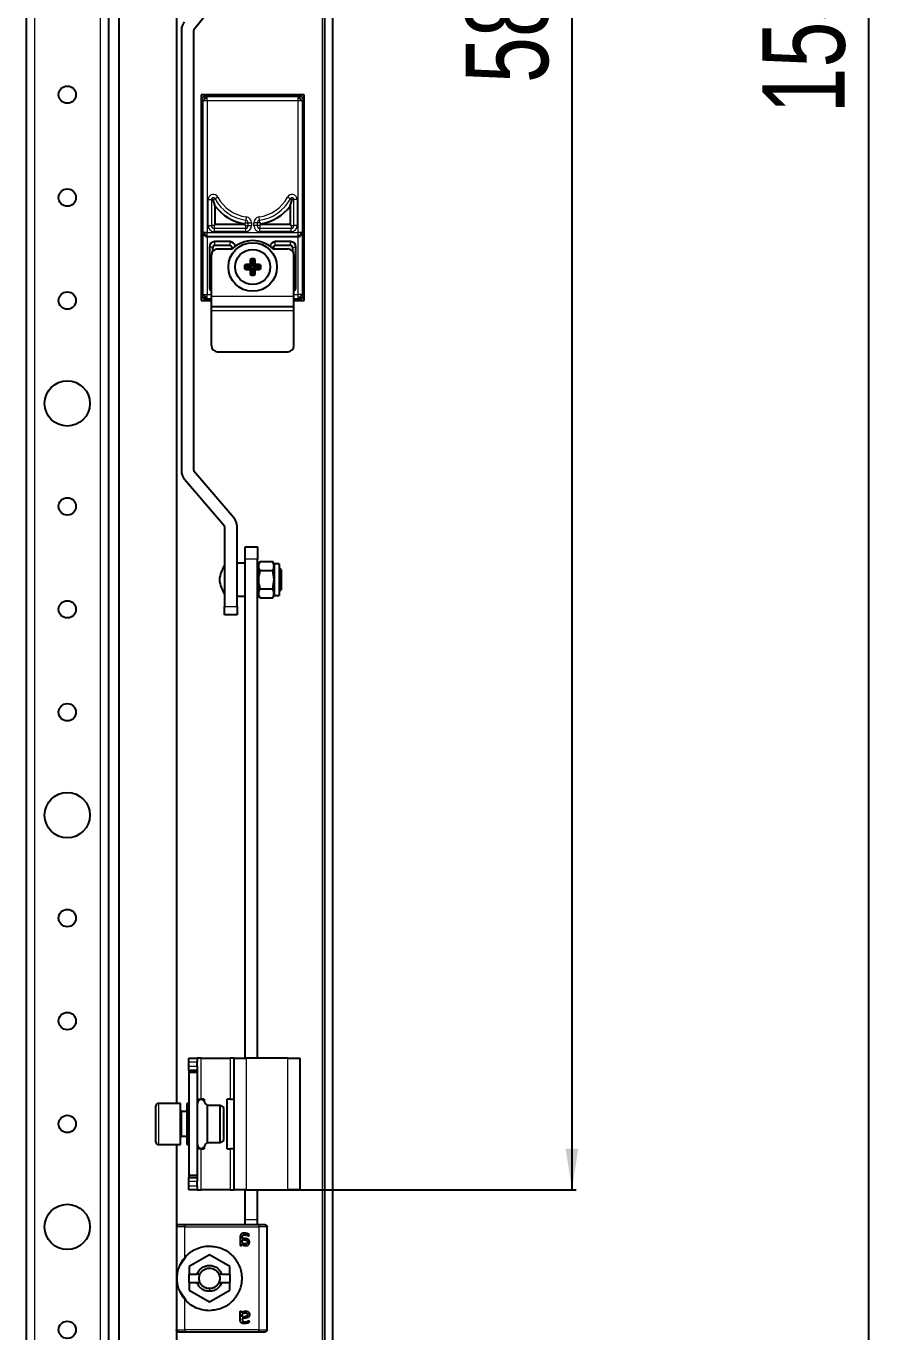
# Model space of a CAD drawing. Header units: millimetres. Extents: x -460 to 1472, y -1011 to 1043.
# Drawn here: x 1265.8 to 1471.9, y -320.5 to -3.3 of the extents above; entities that cross this region are included whole.
import ezdxf

# ---------------------------------------------------------------- set-up
doc = ezdxf.new("R2010")
doc.units = ezdxf.units.MM
doc.layers.add('FORMAT', color=7, linetype='Continuous')
doc.styles.add('SLDTEXTSTYLE0', font='TXT', dxfattribs={"width": 0.75})
doc.dimstyles.new('SLDDIMSTYLE0', dxfattribs={"dimtxt": 20, "dimasz": 10, "dimexe": 0, "dimexo": 0.0625, "dimgap": 5, "dimtad": 2, "dimdec": 1, "dimrnd": 1e-09, "dimzin": 12, "dimdsep": 46, "dimtxsty": 'SLDTEXTSTYLE0', "dimsah": 1, "dimcen": 0.09, "dimadec": 0, "dimazin": 3, "dimtfac": 1, "dimtofl": 0, "dimtmove": 0, "dimatfit": 3, "dimfxl": 0, "dimfrac": 2, "dimtolj": 1, "dimtzin": 12, "dimarcsym": 0})

# ---------------------------------------------------------------- blocks, each defined once
blk = doc.blocks.new('_D_5')
at = {"layer": 'FORMAT'}
for p, q in [((1332.32, 771.03), (1471.32, 771.03)), ((1470.32, 771.03), (1470.32, -760.97)), ((1332.32, -760.97), (1471.32, -760.97))]:
    blk.add_line(p, q, dxfattribs=at)
for points in [[(1470.32, 771.03), (1468.78, 761.03), (1471.86, 761.03)], [(1470.32, -760.97), (1471.86, -750.97), (1468.78, -750.97)]]:
    blk.add_solid(points, dxfattribs=at)
at = {"layer": 'FORMAT', "insert": (1444.54, -24.53), "char_height": 20, "attachment_point": 1, "rotation": 90, "style": 'SLDTEXTSTYLE0'}
blk.add_mtext('1532', dxfattribs=at)
blk = doc.blocks.new('_D_8')
at = {"layer": 'FORMAT'}
for p, q in [((1329.32, 296.03), (1399.32, 296.03)), ((1398.32, 296.03), (1398.32, -285.97)), ((1329.32, -285.97), (1399.32, -285.97))]:
    blk.add_line(p, q, dxfattribs=at)
for points in [[(1398.32, 296.03), (1396.78, 286.03), (1399.86, 286.03)], [(1398.32, -285.97), (1399.86, -275.97), (1396.78, -275.97)]]:
    blk.add_solid(points, dxfattribs=at)
at = {"layer": 'FORMAT', "insert": (1372.54, -17.14), "char_height": 20, "attachment_point": 1, "rotation": 90, "style": 'SLDTEXTSTYLE0'}
blk.add_mtext('582', dxfattribs=at)

msp = doc.modelspace()

# ---------------------------------------------------------------- linework, layer by layer
at = {"color": 7, "linetype": 'Continuous', "lineweight": 25}
for p, q in [((1338.31, -872.47), (1338.31, 882.53)), ((1340.31, -872.47), (1340.31, 882.53)), ((1288.31, 849.53), (1288.31, -839.47)), ((1265.81, 822.53), (1265.81, -812.47)), ((1285.81, 822.53), (1285.81, -812.47)), ((1302.31, 275.03), (1302.31, -264.97)), ((1306.56, -4.16), (1311.32, 1.81)), ((1303.51, -4.29), (1303.51, -111.27)), ((1306.51, -111.27), (1306.51, -4.29)), ((1333.31, -19.97), (1308.31, -19.97)), ((1308.31, -19.97), (1308.31, -69.97)), ((1308.5, -68.79), (1308.5, -21.15)), ((1309.5, -20.15), (1332.13, -20.15)), ((1333.13, -21.15), (1333.13, -68.79)), ((1333.31, -69.97), (1333.31, -19.97)), ((1311.72, -47.03), (1311.26, -45.47)), ((1311.72, -51.52), (1311.72, -47.03)), ((1329.91, -47.03), (1330.36, -45.47)), ((1329.91, -47.03), (1329.91, -51.52)), ((1311.72, -51.52), (1311.46, -51.77)), ((1318.81, -51.52), (1311.72, -51.52)), ((1318.81, -51.32), (1319.06, -51.1)), ((1318.81, -51.32), (1318.81, -51.52)), ((1318.81, -51.52), (1319.06, -51.77)), ((1322.82, -51.32), (1322.56, -51.1)), ((1322.82, -51.52), (1322.56, -51.77)), ((1322.82, -51.52), (1322.82, -51.32)), ((1329.91, -51.52), (1322.82, -51.52)), ((1329.91, -51.52), (1330.16, -51.77)), ((1309.79, -54.47), (1309.77, -54.47)), ((1309.8, -54.47), (1309.79, -54.47)), ((1331.83, -54.47), (1309.8, -54.47)), ((1310.31, -56.97), (1310.31, -66.67)), ((1311.18, -57.94), (1311.18, -56.97)), ((1315.31, -55.67), (1311.61, -55.67)), ((1311.61, -56.54), (1315.31, -56.54)), ((1315.75, -56.97), (1315.75, -57.42)), ((1325.88, -57.42), (1325.88, -56.97)), ((1330.01, -55.67), (1326.31, -55.67)), ((1326.31, -56.54), (1330.01, -56.54)), ((1330.45, -56.97), (1330.45, -57.94)), ((1331.31, -66.67), (1331.31, -56.97)), ((1331.84, -54.47), (1331.83, -54.47)), ((1331.86, -54.47), (1331.84, -54.47)), ((1310.81, -68.92), (1310.81, -58.92)), ((1312.31, -57.42), (1315.92, -57.42)), ((1320.7, -60.26), (1320.27, -59.9)), ((1320.93, -60.26), (1321.36, -59.9)), ((1325.71, -57.42), (1329.31, -57.42)), ((1330.81, -68.92), (1330.81, -58.92)), ((1319.25, -61.71), (1318.89, -61.27)), ((1319.25, -61.93), (1318.89, -62.37)), ((1320.7, -61.71), (1319.25, -61.71)), ((1319.25, -61.93), (1320.7, -61.93)), ((1320.7, -61.71), (1320.18, -61.19)), ((1320.7, -61.93), (1320.18, -62.45)), ((1320.7, -63.38), (1320.27, -63.74)), ((1320.7, -60.26), (1320.7, -61.71)), ((1320.7, -61.93), (1320.7, -63.38)), ((1320.93, -61.71), (1320.93, -60.26)), ((1320.93, -61.71), (1321.44, -61.19)), ((1322.37, -61.71), (1320.93, -61.71)), ((1320.93, -63.38), (1320.93, -61.93)), ((1320.93, -61.93), (1321.44, -62.45)), ((1320.93, -61.93), (1322.37, -61.93)), ((1320.93, -63.38), (1321.36, -63.74)), ((1322.37, -61.71), (1322.73, -61.27)), ((1322.37, -61.93), (1322.73, -62.37)), ((1310.81, -71.42), (1310.81, -68.92)), ((1330.81, -71.42), (1330.81, -68.92)), ((1308.31, -69.97), (1310.81, -69.97)), ((1310.81, -69.79), (1309.5, -69.79)), ((1310.81, -71.42), (1330.81, -71.42)), ((1310.81, -72.42), (1310.81, -71.42)), ((1310.81, -80.92), (1310.81, -72.42)), ((1332.13, -69.79), (1330.81, -69.79)), ((1330.81, -69.97), (1333.31, -69.97)), ((1330.81, -72.42), (1330.81, -71.42)), ((1330.81, -80.92), (1330.81, -72.42)), ((1312.31, -82.42), (1329.31, -82.42)), ((1304.28, -113.35), (1313.97, -124.71)), ((1316.25, -122.77), (1306.56, -111.4)), ((1314.01, -124.84), (1314.01, -144.27)), ((1317.01, -144.27), (1317.01, -124.84)), ((1319.01, -129.77), (1322.01, -129.77)), ((1319.01, -132.77), (1319.01, -129.77)), ((1322.01, -129.77), (1322.01, -132.77)), ((1319.01, -253.97), (1319.01, -132.77)), ((1322.01, -253.97), (1322.01, -132.77)), ((1319.01, -133.77), (1317.01, -133.77)), ((1322.21, -134.82), (1322.01, -134.82)), ((1322.56, -133.32), (1322.21, -133.92)), ((1322.21, -133.92), (1322.21, -141.62)), ((1322.56, -133.32), (1325.67, -133.32)), ((1322.56, -135.55), (1325.67, -135.55)), ((1326.01, -133.92), (1325.67, -133.32)), ((1327.21, -133.92), (1326.01, -133.92)), ((1326.01, -133.92), (1326.01, -141.62)), ((1327.21, -133.92), (1327.21, -141.62)), ((1327.71, -135.32), (1327.21, -134.82)), ((1327.71, -135.32), (1327.71, -140.22)), ((1317.01, -141.77), (1319.01, -141.77)), ((1322.01, -140.72), (1322.21, -140.72)), ((1322.21, -141.62), (1322.56, -142.22)), ((1322.56, -140), (1325.67, -140)), ((1322.56, -142.22), (1325.67, -142.22)), ((1325.67, -142.22), (1326.01, -141.62)), ((1326.01, -141.62), (1327.21, -141.62)), ((1327.21, -140.72), (1327.71, -140.22)), ((1314.01, -146.27), (1314.01, -144.27)), ((1317.01, -144.27), (1317.01, -146.27)), ((1317.01, -146.27), (1314.01, -146.27)), ((1305.31, -253.97), (1307.31, -253.97)), ((1305.31, -254.97), (1305.31, -253.97)), ((1305.31, -255.97), (1305.31, -254.97)), ((1305.31, -256.97), (1305.31, -255.97)), ((1307.31, -253.97), (1307.31, -254.97)), ((1308.31, -253.97), (1307.31, -253.97)), ((1307.31, -255.97), (1307.31, -254.97)), ((1307.31, -255.97), (1307.31, -256.97)), ((1308.31, -253.97), (1315.31, -253.97)), ((1316.31, -253.97), (1315.31, -253.97)), ((1316.31, -253.97), (1319.31, -253.97)), ((1316.31, -285.97), (1316.31, -253.97)), ((1329.31, -253.97), (1319.31, -253.97)), ((1329.31, -253.97), (1332.31, -253.97)), ((1332.31, -285.97), (1332.31, -253.97)), ((1307.31, -256.97), (1305.31, -256.97)), ((1305.31, -256.97), (1305.31, -257.47)), ((1307.31, -257.47), (1305.31, -257.47)), ((1305.31, -257.47), (1305.31, -282.47)), ((1307.31, -256.97), (1307.31, -257.47)), ((1307.31, -257.47), (1307.31, -282.47)), ((1297.31, -274.37), (1297.31, -265.57)), ((1303.31, -264.97), (1297.91, -264.97)), ((1303.31, -274.97), (1303.31, -264.97)), ((1305.31, -264.97), (1304.81, -264.97)), ((1304.81, -264.97), (1304.81, -266.18)), ((1304.81, -266.18), (1304.81, -274.97)), ((1307.31, -263.97), (1308.31, -263.97)), ((1309.01, -263.97), (1308.31, -263.97)), ((1309.01, -263.97), (1309.01, -264.42)), ((1312.95, -265.47), (1309.81, -265.47)), ((1309.81, -274.47), (1309.81, -265.47)), ((1313.81, -265.97), (1312.95, -265.47)), ((1312.95, -274.47), (1312.95, -265.47)), ((1313.81, -273.97), (1313.81, -265.97)), ((1314.61, -275.97), (1314.61, -263.97)), ((1315.31, -263.97), (1314.61, -263.97)), ((1315.31, -263.97), (1316.31, -263.97)), ((1304.81, -266.97), (1303.56, -266.97)), ((1297.91, -274.97), (1303.31, -274.97)), ((1302.31, -274.97), (1302.31, -294.8)), ((1303.56, -272.97), (1304.81, -272.97)), ((1304.81, -274.97), (1305.31, -274.97)), ((1309.01, -275.52), (1309.01, -275.97)), ((1309.81, -274.47), (1312.95, -274.47)), ((1312.95, -274.47), (1313.81, -273.97)), ((1308.31, -275.97), (1307.31, -275.97)), ((1308.31, -275.97), (1309.01, -275.97)), ((1314.61, -275.97), (1315.31, -275.97)), ((1316.31, -275.97), (1315.31, -275.97)), ((1307.31, -282.47), (1305.31, -282.47)), ((1305.31, -282.47), (1305.31, -282.97)), ((1305.31, -283.97), (1305.31, -282.97)), ((1305.31, -282.97), (1307.31, -282.97)), ((1305.31, -284.97), (1305.31, -283.97)), ((1305.31, -285.97), (1305.31, -284.97)), ((1307.31, -282.47), (1307.31, -282.97)), ((1307.31, -282.97), (1307.31, -283.97)), ((1307.31, -284.97), (1307.31, -283.97)), ((1307.31, -284.97), (1307.31, -285.97)), ((1307.31, -285.97), (1305.31, -285.97)), ((1307.31, -285.97), (1308.31, -285.97)), ((1315.31, -285.97), (1308.31, -285.97)), ((1315.31, -285.97), (1316.31, -285.97)), ((1319.31, -285.97), (1316.31, -285.97)), ((1319.01, -293.27), (1319.01, -285.97)), ((1319.31, -285.97), (1329.31, -285.97)), ((1322.01, -293.27), (1322.01, -285.97)), ((1332.31, -285.97), (1329.31, -285.97)), ((1322.31, -294.47), (1304.31, -294.47)), ((1319.01, -294.53), (1319.01, -293.27)), ((1322.01, -294.53), (1322.01, -293.27)), ((1322.91, -294.47), (1322.66, -294.47)), ((1302.31, -294.97), (1302.31, -319.97)), ((1317.76, -297.51), (1317.76, -299.38)), ((1318.29, -297.76), (1318.29, -297.55)), ((1318.67, -297.76), (1318.29, -297.76)), ((1318.29, -298.12), (1318.71, -298.12)), ((1318.29, -298.7), (1318.29, -298.12)), ((1324.31, -319.97), (1324.31, -294.97)), ((1318.21, -299.38), (1318.21, -299.1)), ((1303.14, -304.34), (1304.65, -302.09)), ((1310.31, -301.75), (1305.36, -304.61)), ((1315.26, -304.61), (1310.31, -301.75)), ((1305.36, -304.61), (1305.36, -306.47)), ((1305.36, -308.47), (1305.36, -306.47)), ((1305.36, -306.47), (1307.33, -306.47)), ((1308.02, -306.47), (1307.33, -306.47)), ((1313.3, -306.47), (1312.61, -306.47)), ((1313.3, -306.47), (1315.26, -306.47)), ((1315.26, -306.47), (1315.26, -304.61)), ((1315.26, -306.47), (1315.26, -308.47)), ((1304.65, -312.85), (1303.14, -310.6)), ((1305.36, -308.47), (1305.36, -310.33)), ((1305.36, -308.47), (1307.33, -308.47)), ((1305.36, -310.33), (1310.31, -313.19)), ((1307.33, -308.47), (1308.02, -308.47)), ((1310.31, -313.19), (1315.26, -310.33)), ((1312.61, -308.47), (1313.3, -308.47)), ((1313.3, -308.47), (1315.26, -308.47)), ((1315.26, -310.33), (1315.26, -308.47)), ((1317.76, -317.43), (1317.76, -315.56)), ((1318.21, -315.56), (1318.21, -315.84)), ((1318.29, -316.82), (1318.29, -316.24)), ((1318.71, -316.82), (1318.29, -316.82)), ((1302.31, -320.15), (1302.31, -739.97)), ((1318.67, -317.18), (1318.29, -317.18)), ((1318.29, -317.18), (1318.29, -317.39)), ((1304.31, -320.47), (1322.31, -320.47)), ((1322.66, -320.47), (1322.91, -320.47))]:
    msp.add_line(p, q, dxfattribs=at)
at = {"color": 8, "linetype": 'Continuous', "lineweight": 18}
for p, q in [((1337.71, 879.93), (1337.71, -869.87)), ((1267.81, 822.53), (1267.81, -812.47)), ((1283.81, 822.53), (1283.81, -812.47)), ((1308.8, -21.45), (1308.5, -21.15)), ((1308.8, -53.47), (1308.8, -21.45)), ((1309.5, -20.15), (1309.8, -20.45)), ((1309.8, -20.45), (1331.83, -20.45)), ((1309.8, -21.45), (1309.8, -53.47)), ((1331.83, -21.45), (1309.8, -21.45)), ((1331.83, -20.45), (1332.13, -20.15)), ((1331.83, -53.47), (1331.83, -21.45)), ((1333.13, -21.15), (1332.83, -21.45)), ((1332.83, -21.45), (1332.83, -53.47)), ((1310.01, -51.77), (1310.01, -45.47)), ((1310.01, -45.47), (1310.8, -45.47)), ((1310.8, -45.47), (1310.8, -51.77)), ((1311.26, -45.47), (1310.8, -45.47)), ((1311.26, -45.47), (1311.67, -45.25)), ((1312.37, -44.87), (1311.67, -45.25)), ((1329.96, -45.25), (1329.26, -44.87)), ((1330.36, -45.47), (1329.96, -45.25)), ((1330.36, -45.47), (1330.82, -45.47)), ((1331.62, -45.47), (1330.82, -45.47)), ((1330.82, -51.77), (1330.82, -45.47)), ((1331.62, -45.47), (1331.62, -51.77)), ((1319.06, -51.1), (1319.15, -50.45)), ((1319.26, -49.65), (1319.15, -50.45)), ((1322.48, -50.45), (1322.37, -49.65)), ((1322.56, -51.1), (1322.48, -50.45)), ((1308.77, -53.47), (1308.8, -53.47)), ((1308.77, -68.52), (1308.77, -53.47)), ((1309.8, -53.47), (1331.83, -53.47)), ((1310.01, -51.77), (1310.8, -51.77)), ((1311.46, -51.77), (1310.8, -51.77)), ((1311.46, -51.77), (1311.46, -52.43)), ((1311.46, -52.43), (1311.46, -53.23)), ((1311.46, -52.43), (1319.06, -52.43)), ((1319.06, -53.23), (1311.46, -53.23)), ((1319.06, -51.1), (1319.72, -51.1)), ((1319.06, -51.77), (1319.06, -52.43)), ((1319.06, -51.77), (1319.72, -51.77)), ((1319.06, -52.43), (1319.06, -53.23)), ((1319.72, -51.1), (1320.52, -51.1)), ((1319.72, -51.77), (1319.72, -51.1)), ((1319.72, -51.77), (1320.52, -51.77)), ((1320.52, -51.1), (1320.52, -51.77)), ((1321.11, -51.77), (1321.11, -51.1)), ((1321.9, -51.1), (1321.11, -51.1)), ((1321.9, -51.77), (1321.11, -51.77)), ((1321.9, -51.1), (1321.9, -51.77)), ((1322.56, -51.1), (1321.9, -51.1)), ((1322.56, -51.77), (1321.9, -51.77)), ((1322.56, -51.77), (1322.56, -52.43)), ((1322.56, -53.23), (1322.56, -52.43)), ((1322.56, -52.43), (1330.16, -52.43)), ((1330.16, -53.23), (1322.56, -53.23)), ((1330.16, -51.77), (1330.16, -52.43)), ((1330.16, -51.77), (1330.82, -51.77)), ((1330.16, -53.23), (1330.16, -52.43)), ((1331.62, -51.77), (1330.82, -51.77)), ((1332.83, -53.47), (1332.86, -53.47)), ((1332.86, -53.47), (1332.86, -68.52)), ((1309.77, -54.47), (1309.77, -68.52)), ((1311.18, -56.97), (1310.31, -56.97)), ((1311.61, -56.54), (1311.61, -55.67)), ((1315.31, -56.54), (1315.31, -55.67)), ((1315.75, -56.97), (1316.42, -56.97)), ((1325.88, -56.97), (1325.21, -56.97)), ((1326.31, -56.54), (1326.31, -55.67)), ((1330.01, -56.54), (1330.01, -55.67)), ((1330.45, -56.97), (1331.31, -56.97)), ((1331.86, -68.52), (1331.86, -54.47)), ((1308.5, -68.79), (1308.77, -68.52)), ((1309.77, -69.52), (1309.5, -69.79)), ((1309.77, -68.52), (1310.81, -68.52)), ((1310.81, -69.52), (1309.77, -69.52)), ((1310.81, -66.67), (1310.31, -66.67)), ((1310.81, -68.92), (1330.81, -68.92)), ((1330.81, -66.67), (1331.31, -66.67)), ((1330.81, -68.52), (1331.86, -68.52)), ((1331.86, -69.52), (1330.81, -69.52)), ((1332.13, -69.79), (1331.86, -69.52)), ((1332.86, -68.52), (1333.13, -68.79)), ((1310.81, -72.42), (1330.81, -72.42)), ((1322.01, -132.77), (1319.01, -132.77)), ((1314.01, -144.27), (1317.01, -144.27)), ((1307.31, -254.97), (1305.31, -254.97)), ((1305.31, -255.97), (1307.31, -255.97)), ((1308.31, -263.97), (1308.31, -253.97)), ((1315.31, -253.97), (1315.31, -263.97)), ((1319.31, -285.97), (1319.31, -253.97)), ((1329.31, -285.97), (1329.31, -253.97)), ((1297.91, -264.97), (1297.91, -274.97)), ((1303.56, -266.97), (1303.56, -268.44)), ((1303.56, -268.44), (1303.56, -272.97)), ((1308.31, -285.97), (1308.31, -275.97)), ((1315.31, -275.97), (1315.31, -285.97)), ((1307.31, -283.97), (1305.31, -283.97)), ((1305.31, -284.97), (1307.31, -284.97)), ((1322.01, -293.27), (1319.01, -293.27)), ((1304.31, -302.41), (1304.31, -294.97)), ((1304.31, -294.97), (1322.31, -294.97)), ((1322.31, -294.97), (1322.31, -319.97)), ((1310.31, -309.97), (1310.31, -310.62)), ((1304.31, -319.97), (1304.31, -312.53)), ((1322.31, -319.97), (1304.31, -319.97))]:
    msp.add_line(p, q, dxfattribs=at)
at = {"color": 7, "linetype": 'Continuous', "lineweight": 25}
for centre, radius in [((1275.81, -19.97), 2.1), ((1275.81, -44.97), 2.1), ((1320.81, -61.82), 5.9), ((1320.81, -61.82), 4.25), ((1275.81, -69.97), 2.1), ((1275.81, -94.97), 5.5), ((1275.81, -119.97), 2.1), ((1275.81, -144.97), 2.1), ((1275.81, -169.97), 2.1), ((1275.81, -194.97), 5.5), ((1275.81, -219.97), 2.1), ((1275.81, -244.97), 2.1), ((1275.81, -269.97), 2.1), ((1275.81, -294.97), 5.5), ((1275.81, -319.97), 2.1)]:
    msp.add_circle(centre, radius, dxfattribs=at)
for centre, radius, start, end in [((1306.71, -4.29), 3.2, 141.4416, 180), ((1306.71, -4.29), 0.2, 141.4416, 180), ((1320.51, -40.5), 10.95, 216.5958, 261.061), ((1321.12, -40.5), 10.95, 278.939, 323.4042), ((1311.61, -56.97), 1.3, 90, 180), ((1311.61, -56.97), 0.435, 90, 180), ((1315.31, -56.97), 1.3, 6.3593, 90), ((1315.31, -56.97), 0.435, 0, 90), ((1320.81, -62.42), 7, 45.5847, 134.4153), ((1326.31, -56.97), 1.3, 90, 173.6407), ((1326.31, -56.97), 0.435, 90, 180), ((1330.01, -56.97), 1.3, 0, 90), ((1330.01, -56.97), 0.435, 0, 90), ((1312.31, -58.92), 1.5, 90, 180), ((1338.89, -61.75), 18.72, 174.3168, 178.2751), ((1320.81, -61.82), 2, 74.1146, 105.8854), ((1320.81, -61.82), 1.56, 85.8165, 94.1835), ((1302.73, -61.75), 18.72, 1.7249, 5.6832), ((1329.31, -58.92), 1.5, 0, 90), ((1320.81, -61.82), 2, 164.1146, 195.8854), ((1320.75, -79.9), 18.72, 91.7249, 95.6832), ((1320.75, -43.74), 18.72, 264.3168, 268.2751), ((1320.81, -61.82), 1.56, 175.8165, 184.1835), ((1338.89, -61.89), 18.72, 181.7249, 185.6832), ((1320.81, -61.82), 1.56, 265.8165, 274.1835), ((1302.73, -61.89), 18.72, 354.3168, 358.2751), ((1320.88, -79.9), 18.72, 84.3168, 88.2751), ((1320.88, -43.74), 18.72, 271.7249, 275.6832), ((1320.81, -61.82), 1.56, 355.8165, 4.1835), ((1320.81, -61.82), 2, 344.1146, 15.8854), ((1320.81, -61.82), 2, 254.1146, 285.8854), ((1311.61, -66.67), 1.3, 180, 232.0201), ((1330.01, -66.67), 1.3, 307.9799, 0), ((1312.31, -80.92), 1.5, 180, 270), ((1329.31, -80.92), 1.5, 270, 0), ((1306.71, -111.27), 3.2, 180, 220.4367), ((1306.71, -111.27), 0.2, 180, 220.4367), ((1313.81, -124.84), 3.2, 0, 40.4367), ((1313.81, -124.84), 0.2, 0, 40.4367), ((1320.66, -138.73), 8, 146.1291, 173.1181), ((1320.66, -136.81), 8, 186.8819, 213.8709), ((1297.91, -265.57), 0.6, 90, 180), ((1303.56, -266.72), 0.25, 180, 270), ((1297.91, -274.37), 0.6, 180, 270), ((1303.56, -273.22), 0.25, 90, 180)]:
    msp.add_arc(centre, radius, start, end, dxfattribs=at)
at = {"color": 8, "linetype": 'Continuous', "lineweight": 18}
for centre, radius, start, end in [((1311.26, -45.47), 1.26, 28.2631, 180), ((1330.36, -45.47), 1.26, 0, 151.7369), ((1311.26, -45.47), 0.46, 28.2631, 180), ((1320.51, -40.5), 10.04, 208.2631, 262.2213), ((1320.51, -40.5), 9.24, 208.2631, 262.2213), ((1321.12, -40.5), 9.24, 277.7787, 331.7369), ((1321.12, -40.5), 10.04, 277.7787, 331.7369), ((1330.36, -45.47), 0.46, 0, 151.7369), ((1319.06, -51.1), 0.66, 0, 82.2213), ((1319.06, -51.1), 1.46, 0, 82.2213), ((1322.56, -51.1), 1.46, 97.7787, 180), ((1322.56, -51.1), 0.66, 97.7787, 180), ((1311.46, -51.77), 1.46, 180, 270), ((1311.46, -51.77), 0.66, 180, 270), ((1319.06, -51.77), 1.46, 270, 0), ((1319.06, -51.77), 0.66, 270, 0), ((1322.56, -51.77), 1.46, 180, 270), ((1322.56, -51.77), 0.66, 180, 270), ((1330.16, -51.77), 1.46, 270, 0), ((1330.16, -51.77), 0.66, 270, 0)]:
    msp.add_arc(centre, radius, start, end, dxfattribs=at)
at = {"color": 7, "linetype": 'Continuous', "lineweight": 25}
for points, knots in [([(1308.5, -21.15), (1308.5, -21.12), (1308.51, -21), (1308.64, -20.78), (1308.86, -20.51), (1309.1, -20.31), (1309.29, -20.21), (1309.41, -20.16), (1309.47, -20.16), (1309.5, -20.15)], [0, 0, 0, 0, 0.0566974, 0.2503517, 0.4998638, 0.7488693, 0.8744535, 0.9435148, 1, 1, 1, 1]), ([(1332.13, -20.15), (1332.16, -20.16), (1332.28, -20.17), (1332.51, -20.3), (1332.77, -20.51), (1332.97, -20.75), (1333.08, -20.94), (1333.12, -21.06), (1333.13, -21.12), (1333.13, -21.15)], [0, 0, 0, 0, 0.056697, 0.250352, 0.499864, 0.748869, 0.874453, 0.943515, 1, 1, 1, 1]), ([(1308.77, -53.47), (1308.78, -53.52), (1308.82, -53.73), (1309.05, -54.02), (1309.33, -54.27), (1309.53, -54.39), (1309.66, -54.45), (1309.74, -54.46), (1309.77, -54.47)], [0, 0, 0, 0, 0.125207, 0.499639, 0.74848, 0.874099, 0.946251, 1, 1, 1, 1]), ([(1331.86, -54.47), (1331.89, -54.46), (1332.04, -54.44), (1332.27, -54.29), (1332.54, -54.06), (1332.72, -53.83), (1332.83, -53.63), (1332.85, -53.52), (1332.86, -53.47)], [0, 0, 0, 0, 0.053741, 0.2506254, 0.4994286, 0.749504, 0.8748127, 1, 1, 1, 1]), ([(1331.83, -54.47), (1331.86, -54.47), (1331.92, -54.46), (1332.04, -54.42), (1332.23, -54.31), (1332.37, -54.18), (1332.46, -54.1)], [0, 0, 0, 0, 0.124863, 0.249962, 0.500073, 1, 1, 1, 1]), ([(1309.5, -69.79), (1309.47, -69.79), (1309.34, -69.77), (1309.12, -69.64), (1308.86, -69.43), (1308.66, -69.19), (1308.55, -69), (1308.51, -68.88), (1308.5, -68.82), (1308.5, -68.79)], [0, 0, 0, 0, 0.0566974, 0.2503517, 0.4998638, 0.7488693, 0.8744535, 0.9435148, 1, 1, 1, 1]), ([(1333.13, -68.79), (1333.13, -68.82), (1333.12, -68.94), (1332.99, -69.16), (1332.77, -69.43), (1332.53, -69.63), (1332.34, -69.73), (1332.22, -69.78), (1332.16, -69.79), (1332.13, -69.79)], [0, 0, 0, 0, 0.056697, 0.250352, 0.499864, 0.748869, 0.874453, 0.943515, 1, 1, 1, 1]), ([(1322.56, -133.32), (1322.38, -133.72), (1322.05, -134.46), (1322.4, -135.2), (1322.56, -135.55)], [0, 0, 0, 0, 0.534707, 1, 1, 1, 1]), ([(1322.56, -135.55), (1322.39, -136.3), (1322.04, -137.78), (1322.39, -139.27), (1322.56, -140)], [0, 0, 0, 0, 0.508481, 1, 1, 1, 1]), ([(1325.67, -135.55), (1325.85, -135.15), (1326.18, -134.4), (1325.83, -133.66), (1325.67, -133.32)], [0, 0, 0, 0, 0.534707, 1, 1, 1, 1]), ([(1325.67, -140), (1325.84, -139.24), (1326.18, -137.76), (1325.84, -136.27), (1325.67, -135.55)], [0, 0, 0, 0, 0.508481, 1, 1, 1, 1]), ([(1322.56, -140), (1322.38, -140.39), (1322.05, -141.14), (1322.4, -141.88), (1322.56, -142.22)], [0, 0, 0, 0, 0.534707, 1, 1, 1, 1]), ([(1325.67, -142.22), (1325.85, -141.82), (1326.18, -141.08), (1325.83, -140.34), (1325.67, -140)], [0, 0, 0, 0, 0.534707, 1, 1, 1, 1]), ([(1309.81, -265.47), (1309.64, -265.32), (1309.29, -265.01), (1309.1, -264.44), (1308.73, -264.14), (1308.4, -264.01), (1308.04, -264.04), (1307.69, -264.23), (1307.44, -264.59), (1307.36, -264.89), (1307.31, -265.04)], [0, 0, 0, 0, 0.185676, 0.371025, 0.466937, 0.562172, 0.656347, 0.751553, 0.873842, 1, 1, 1, 1]), ([(1307.31, -274.9), (1307.36, -275.05), (1307.44, -275.35), (1307.69, -275.71), (1308.04, -275.9), (1308.4, -275.93), (1308.73, -275.8), (1309.1, -275.5), (1309.29, -274.93), (1309.64, -274.62), (1309.81, -274.47)], [0, 0, 0, 0, 0.1261582, 0.2484472, 0.3436534, 0.4378284, 0.5330628, 0.6289748, 0.8143244, 1, 1, 1, 1]), ([(1318.87, -296.47), (1318.72, -296.48), (1318.5, -296.49), (1318.22, -296.58), (1318.03, -296.7), (1317.89, -296.87), (1317.77, -297.14), (1317.76, -297.37), (1317.76, -297.51)], [0, 0, 0, 0, 0.250089, 0.382495, 0.500259, 0.622163, 0.750133, 1, 1, 1, 1]), ([(1318.29, -297.55), (1318.29, -297.46), (1318.3, -297.32), (1318.35, -297.15), (1318.43, -297.04), (1318.53, -296.96), (1318.66, -296.91), (1318.79, -296.88), (1318.88, -296.88), (1318.92, -296.88)], [0, 0, 0, 0, 0.250023, 0.382539, 0.499802, 0.620838, 0.749652, 0.874777, 1, 1, 1, 1]), ([(1320.05, -298.69), (1320.05, -298.61), (1320.04, -298.45), (1319.94, -298.23), (1319.79, -298.06), (1319.52, -297.89), (1319.13, -297.78), (1318.82, -297.77), (1318.67, -297.76)], [0, 0, 0, 0, 0.125049, 0.249886, 0.370856, 0.49982, 0.749609, 1, 1, 1, 1]), ([(1318.71, -298.12), (1318.82, -298.12), (1319, -298.13), (1319.22, -298.19), (1319.37, -298.28), (1319.46, -298.38), (1319.51, -298.51), (1319.52, -298.6), (1319.52, -298.65)], [0, 0, 0, 0, 0.279652, 0.500248, 0.629485, 0.750186, 0.875763, 1, 1, 1, 1]), ([(1319.93, -296.97), (1319.93, -296.91), (1319.93, -296.83), (1319.87, -296.74), (1319.73, -296.65), (1319.4, -296.52), (1319.08, -296.49), (1318.87, -296.47)], [0, 0, 0, 0, 0.1246927, 0.1871822, 0.2497734, 0.5000394, 1, 1, 1, 1]), ([(1318.92, -296.88), (1319.08, -296.9), (1319.33, -296.93), (1319.58, -297.05), (1319.7, -297.12), (1319.77, -297.16), (1319.81, -297.17), (1319.83, -297.18)], [0, 0, 0, 0, 0.4987, 0.749508, 0.874949, 0.946783, 1, 1, 1, 1]), ([(1319.83, -297.18), (1319.84, -297.17), (1319.86, -297.17), (1319.88, -297.16), (1319.89, -297.15), (1319.91, -297.13), (1319.92, -297.09), (1319.93, -297.04), (1319.93, -297), (1319.93, -296.98), (1319.93, -296.97)], [0, 0, 0, 0, 0.128825, 0.180169, 0.243397, 0.36986, 0.499864, 0.749649, 0.843476, 1, 1, 1, 1]), ([(1317.76, -299.38), (1317.76, -299.39), (1317.76, -299.41), (1317.77, -299.43), (1317.8, -299.45), (1317.87, -299.47), (1317.94, -299.47), (1317.98, -299.47)], [0, 0, 0, 0, 0.124881, 0.183376, 0.250934, 0.500336, 1, 1, 1, 1]), ([(1317.98, -299.47), (1318.03, -299.47), (1318.1, -299.47), (1318.17, -299.45), (1318.2, -299.43), (1318.21, -299.41), (1318.21, -299.39), (1318.21, -299.38)], [0, 0, 0, 0, 0.499718, 0.749437, 0.810587, 0.875078, 1, 1, 1, 1]), ([(1318.21, -299.1), (1318.34, -299.21), (1318.52, -299.38), (1318.8, -299.49), (1318.96, -299.52), (1319.05, -299.53), (1319.09, -299.53)], [0, 0, 0, 0, 0.499113, 0.749325, 0.874665, 1, 1, 1, 1]), ([(1319.01, -299.12), (1318.94, -299.11), (1318.79, -299.1), (1318.53, -298.96), (1318.38, -298.81), (1318.29, -298.7)], [0, 0, 0, 0, 0.249939, 0.499864, 1, 1, 1, 1]), ([(1319.52, -298.65), (1319.52, -298.71), (1319.51, -298.81), (1319.44, -298.93), (1319.38, -299), (1319.3, -299.06), (1319.2, -299.09), (1319.11, -299.11), (1319.04, -299.12), (1319.01, -299.12)], [0, 0, 0, 0, 0.2491681, 0.3736348, 0.4993903, 0.6193944, 0.7496557, 0.8747703, 1, 1, 1, 1]), ([(1319.09, -299.53), (1319.21, -299.52), (1319.39, -299.51), (1319.62, -299.42), (1319.77, -299.33), (1319.9, -299.2), (1320.02, -298.99), (1320.04, -298.81), (1320.05, -298.69)], [0, 0, 0, 0, 0.25007, 0.379181, 0.500499, 0.62417, 0.750842, 1, 1, 1, 1]), ([(1304.31, -312.53), (1304.03, -312.15), (1303.46, -311.4), (1302.9, -310.15), (1302.55, -308.87), (1302.42, -307.47), (1302.55, -306.07), (1302.9, -304.79), (1303.46, -303.54), (1304.03, -302.78), (1304.31, -302.41)], [0, 0, 0, 0, 0.125762, 0.25037, 0.375307, 0.500139, 0.62481, 0.749763, 0.874888, 1, 1, 1, 1]), ([(1317.76, -315.56), (1317.76, -315.55), (1317.76, -315.53), (1317.77, -315.51), (1317.8, -315.49), (1317.87, -315.47), (1317.94, -315.47), (1317.98, -315.47)], [0, 0, 0, 0, 0.124884, 0.186377, 0.250914, 0.500322, 1, 1, 1, 1]), ([(1317.98, -315.47), (1318.03, -315.47), (1318.09, -315.47), (1318.16, -315.49), (1318.18, -315.5), (1318.2, -315.51), (1318.21, -315.53), (1318.21, -315.55), (1318.21, -315.56)], [0, 0, 0, 0, 0.4991618, 0.6442419, 0.7496985, 0.8136051, 0.8752168, 1, 1, 1, 1]), ([(1318.21, -315.84), (1318.34, -315.73), (1318.52, -315.56), (1318.84, -315.43), (1319.01, -315.42), (1319.09, -315.41)], [0, 0, 0, 0, 0.499364, 0.749701, 1, 1, 1, 1]), ([(1318.29, -316.24), (1318.38, -316.13), (1318.53, -315.97), (1318.76, -315.86), (1318.9, -315.83), (1318.97, -315.82), (1319.01, -315.82)], [0, 0, 0, 0, 0.499765, 0.749504, 0.874771, 1, 1, 1, 1]), ([(1320.05, -316.26), (1320.05, -316.29), (1320.05, -316.37), (1320.02, -316.53), (1319.94, -316.71), (1319.78, -316.89), (1319.52, -317.05), (1319.13, -317.16), (1318.82, -317.17), (1318.67, -317.18)], [0, 0, 0, 0, 0.062637, 0.125278, 0.250072, 0.374841, 0.499994, 0.749696, 1, 1, 1, 1]), ([(1319.52, -316.29), (1319.52, -316.34), (1319.51, -316.43), (1319.46, -316.56), (1319.37, -316.66), (1319.22, -316.75), (1319, -316.81), (1318.82, -316.82), (1318.71, -316.82)], [0, 0, 0, 0, 0.124446, 0.249795, 0.37, 0.499734, 0.719932, 1, 1, 1, 1]), ([(1319.01, -315.82), (1319.07, -315.83), (1319.17, -315.83), (1319.3, -315.88), (1319.38, -315.94), (1319.44, -316.01), (1319.49, -316.1), (1319.52, -316.2), (1319.52, -316.26), (1319.52, -316.29)], [0, 0, 0, 0, 0.249623, 0.37714, 0.499734, 0.62273, 0.749812, 0.874876, 1, 1, 1, 1]), ([(1319.09, -315.41), (1319.21, -315.42), (1319.39, -315.43), (1319.62, -315.52), (1319.77, -315.61), (1319.9, -315.74), (1320.02, -315.95), (1320.04, -316.13), (1320.05, -316.26)], [0, 0, 0, 0, 0.25007, 0.379559, 0.500499, 0.624556, 0.750843, 1, 1, 1, 1]), ([(1318.87, -318.47), (1318.79, -318.47), (1318.65, -318.47), (1318.43, -318.43), (1318.21, -318.36), (1318.03, -318.24), (1317.89, -318.07), (1317.77, -317.8), (1317.76, -317.58), (1317.76, -317.43)], [0, 0, 0, 0, 0.125255, 0.250437, 0.383066, 0.500493, 0.622629, 0.75025, 1, 1, 1, 1]), ([(1318.29, -317.39), (1318.29, -317.44), (1318.29, -317.53), (1318.31, -317.66), (1318.35, -317.79), (1318.43, -317.9), (1318.53, -317.98), (1318.7, -318.05), (1318.83, -318.05), (1318.92, -318.06)], [0, 0, 0, 0, 0.125295, 0.250514, 0.383518, 0.50035, 0.621938, 0.750243, 1, 1, 1, 1]), ([(1319.93, -317.97), (1319.93, -318), (1319.93, -318.05), (1319.92, -318.14), (1319.87, -318.2), (1319.73, -318.29), (1319.4, -318.42), (1319.08, -318.45), (1318.87, -318.47)], [0, 0, 0, 0, 0.062686, 0.125173, 0.187628, 0.250185, 0.500314, 1, 1, 1, 1]), ([(1318.92, -318.06), (1319.09, -318.04), (1319.4, -318.02), (1319.66, -317.81), (1319.81, -317.77), (1319.83, -317.76)], [0, 0, 0, 0, 0.498852, 0.946609, 1, 1, 1, 1]), ([(1319.83, -317.76), (1319.84, -317.77), (1319.86, -317.77), (1319.88, -317.78), (1319.89, -317.79), (1319.91, -317.81), (1319.93, -317.88), (1319.93, -317.93), (1319.93, -317.97)], [0, 0, 0, 0, 0.13107, 0.182437, 0.243796, 0.371388, 0.500442, 1, 1, 1, 1])]:
    msp.add_open_spline(points, degree=3, knots=knots, dxfattribs=at)
at = {"color": 8, "linetype": 'Continuous', "lineweight": 18}
for points, knots in [([(1309.17, -20.82), (1309.08, -20.91), (1308.96, -21.05), (1308.85, -21.24), (1308.81, -21.36), (1308.8, -21.42), (1308.8, -21.45)], [0, 0, 0, 0, 0.499932, 0.750046, 0.875143, 1, 1, 1, 1]), ([(1309.17, -21.45), (1309.07, -21.45), (1308.93, -21.45), (1308.82, -21.45), (1308.8, -21.45), (1308.8, -21.45)], [0, 0, 0, 0, 0.633094, 0.851999, 1, 1, 1, 1]), ([(1309.8, -20.45), (1309.77, -20.46), (1309.7, -20.46), (1309.59, -20.51), (1309.4, -20.61), (1309.26, -20.74), (1309.17, -20.82)], [0, 0, 0, 0, 0.124863, 0.249962, 0.500073, 1, 1, 1, 1]), ([(1309.17, -20.82), (1309.17, -20.83), (1309.18, -20.84), (1309.25, -20.91), (1309.28, -20.93)], [0, 0, 0, 0, 0.584601, 1, 1, 1, 1]), ([(1309.17, -21.45), (1309.18, -21.34), (1309.18, -21.16), (1309.25, -21), (1309.28, -20.93)], [0, 0, 0, 0, 0.584782, 1, 1, 1, 1]), ([(1309.8, -21.45), (1309.76, -21.45), (1309.67, -21.45), (1309.45, -21.45), (1309.29, -21.45), (1309.17, -21.45)], [0, 0, 0, 0, 0.148001, 0.366906, 1, 1, 1, 1]), ([(1309.8, -20.83), (1309.69, -20.83), (1309.5, -20.84), (1309.34, -20.91), (1309.28, -20.93)], [0, 0, 0, 0, 0.584782, 1, 1, 1, 1]), ([(1309.8, -20.83), (1309.8, -20.74), (1309.8, -20.62), (1309.8, -20.51), (1309.8, -20.46), (1309.8, -20.46), (1309.8, -20.45)], [0, 0, 0, 0, 0.499933, 0.750044, 0.87514, 1, 1, 1, 1]), ([(1309.8, -21.45), (1309.8, -21.42), (1309.8, -21.36), (1309.8, -21.25), (1309.8, -21.06), (1309.8, -20.92), (1309.8, -20.83)], [0, 0, 0, 0, 0.124527, 0.250035, 0.500121, 1, 1, 1, 1]), ([(1331.83, -20.83), (1331.83, -20.72), (1331.83, -20.58), (1331.83, -20.47), (1331.83, -20.46), (1331.83, -20.45)], [0, 0, 0, 0, 0.633094, 0.851999, 1, 1, 1, 1]), ([(1332.46, -20.82), (1332.37, -20.74), (1332.23, -20.61), (1332.04, -20.51), (1331.92, -20.46), (1331.86, -20.46), (1331.83, -20.45)], [0, 0, 0, 0, 0.4999316, 0.750046, 0.8751428, 1, 1, 1, 1]), ([(1331.83, -21.45), (1331.83, -21.42), (1331.83, -21.33), (1331.83, -21.1), (1331.83, -20.94), (1331.83, -20.83)], [0, 0, 0, 0, 0.148001, 0.3669064, 1, 1, 1, 1]), ([(1331.83, -20.83), (1331.94, -20.83), (1332.13, -20.84), (1332.29, -20.91), (1332.35, -20.93)], [0, 0, 0, 0, 0.584782, 1, 1, 1, 1]), ([(1332.46, -21.45), (1332.34, -21.45), (1332.18, -21.45), (1331.96, -21.45), (1331.87, -21.45), (1331.83, -21.45)], [0, 0, 0, 0, 0.633094, 0.851999, 1, 1, 1, 1]), ([(1332.46, -20.82), (1332.46, -20.83), (1332.45, -20.84), (1332.38, -20.91), (1332.35, -20.93)], [0, 0, 0, 0, 0.584601, 1, 1, 1, 1]), ([(1332.46, -21.45), (1332.45, -21.34), (1332.45, -21.16), (1332.38, -21), (1332.35, -20.93)], [0, 0, 0, 0, 0.584782, 1, 1, 1, 1]), ([(1332.83, -21.45), (1332.83, -21.42), (1332.82, -21.36), (1332.78, -21.24), (1332.67, -21.05), (1332.55, -20.91), (1332.46, -20.82)], [0, 0, 0, 0, 0.124863, 0.249962, 0.500073, 1, 1, 1, 1]), ([(1332.83, -21.45), (1332.83, -21.45), (1332.81, -21.45), (1332.7, -21.45), (1332.56, -21.45), (1332.46, -21.45)], [0, 0, 0, 0, 0.148001, 0.366906, 1, 1, 1, 1]), ([(1309.17, -53.47), (1309.09, -53.47), (1308.96, -53.47), (1308.85, -53.47), (1308.81, -53.47), (1308.8, -53.47), (1308.8, -53.47)], [0, 0, 0, 0, 0.49988, 0.749964, 0.875473, 1, 1, 1, 1]), ([(1309.17, -54.1), (1309.06, -53.98), (1308.92, -53.82), (1308.81, -53.6), (1308.8, -53.51), (1308.8, -53.47)], [0, 0, 0, 0, 0.633497, 0.852215, 1, 1, 1, 1]), ([(1309.8, -53.47), (1309.77, -53.47), (1309.71, -53.47), (1309.59, -53.47), (1309.4, -53.47), (1309.26, -53.47), (1309.17, -53.47)], [0, 0, 0, 0, 0.124527, 0.250035, 0.500121, 1, 1, 1, 1]), ([(1309.17, -53.47), (1309.17, -53.58), (1309.18, -53.77), (1309.25, -53.93), (1309.28, -53.99)], [0, 0, 0, 0, 0.585225, 1, 1, 1, 1]), ([(1309.8, -54.1), (1309.8, -54.01), (1309.8, -53.87), (1309.8, -53.68), (1309.8, -53.56), (1309.8, -53.5), (1309.8, -53.47)], [0, 0, 0, 0, 0.4998775, 0.7499648, 0.8754836, 1, 1, 1, 1]), ([(1331.83, -54.1), (1331.83, -53.98), (1331.83, -53.82), (1331.83, -53.6), (1331.83, -53.51), (1331.83, -53.47)], [0, 0, 0, 0, 0.633497, 0.852215, 1, 1, 1, 1]), ([(1332.46, -53.47), (1332.37, -53.47), (1332.23, -53.47), (1332.04, -53.47), (1331.92, -53.47), (1331.86, -53.47), (1331.83, -53.47)], [0, 0, 0, 0, 0.49988, 0.749964, 0.875473, 1, 1, 1, 1]), ([(1332.46, -53.47), (1332.45, -53.58), (1332.45, -53.77), (1332.38, -53.93), (1332.35, -53.99)], [0, 0, 0, 0, 0.585225, 1, 1, 1, 1]), ([(1332.83, -53.47), (1332.83, -53.47), (1332.82, -53.47), (1332.77, -53.47), (1332.67, -53.47), (1332.54, -53.47), (1332.46, -53.47)], [0, 0, 0, 0, 0.124527, 0.250035, 0.500121, 1, 1, 1, 1]), ([(1332.46, -54.1), (1332.55, -54.01), (1332.67, -53.87), (1332.78, -53.68), (1332.82, -53.56), (1332.83, -53.5), (1332.83, -53.47)], [0, 0, 0, 0, 0.4998775, 0.7499648, 0.8754836, 1, 1, 1, 1]), ([(1309.17, -54.1), (1309.17, -54.1), (1309.18, -54.09), (1309.25, -54.02), (1309.28, -53.99)], [0, 0, 0, 0, 0.5850478, 1, 1, 1, 1]), ([(1309.8, -54.47), (1309.76, -54.47), (1309.67, -54.45), (1309.44, -54.35), (1309.28, -54.21), (1309.17, -54.1)], [0, 0, 0, 0, 0.147785, 0.366503, 1, 1, 1, 1]), ([(1309.8, -54.1), (1309.69, -54.1), (1309.5, -54.09), (1309.34, -54.02), (1309.28, -53.99)], [0, 0, 0, 0, 0.585048, 1, 1, 1, 1]), ([(1309.8, -54.47), (1309.8, -54.47), (1309.8, -54.46), (1309.8, -54.42), (1309.8, -54.31), (1309.8, -54.18), (1309.8, -54.1)], [0, 0, 0, 0, 0.124863, 0.249962, 0.500073, 1, 1, 1, 1]), ([(1331.83, -54.1), (1331.94, -54.1), (1332.13, -54.09), (1332.29, -54.02), (1332.35, -53.99)], [0, 0, 0, 0, 0.585048, 1, 1, 1, 1]), ([(1331.83, -54.47), (1331.83, -54.47), (1331.83, -54.45), (1331.83, -54.35), (1331.83, -54.21), (1331.83, -54.1)], [0, 0, 0, 0, 0.147785, 0.366503, 1, 1, 1, 1]), ([(1332.46, -54.1), (1332.46, -54.1), (1332.45, -54.09), (1332.38, -54.02), (1332.35, -53.99)], [0, 0, 0, 0, 0.585048, 1, 1, 1, 1]), ([(1308.77, -68.52), (1308.77, -68.52), (1308.79, -68.52), (1308.9, -68.52), (1309.04, -68.52), (1309.14, -68.52)], [0, 0, 0, 0, 0.148001, 0.366906, 1, 1, 1, 1]), ([(1308.77, -68.52), (1308.77, -68.55), (1308.78, -68.61), (1308.82, -68.73), (1308.93, -68.92), (1309.05, -69.06), (1309.14, -69.15)], [0, 0, 0, 0, 0.124863, 0.249962, 0.500073, 1, 1, 1, 1]), ([(1309.14, -68.52), (1309.26, -68.52), (1309.42, -68.52), (1309.64, -68.52), (1309.73, -68.52), (1309.77, -68.52)], [0, 0, 0, 0, 0.633094, 0.851999, 1, 1, 1, 1]), ([(1309.14, -68.52), (1309.15, -68.63), (1309.15, -68.81), (1309.22, -68.97), (1309.25, -69.04)], [0, 0, 0, 0, 0.584782, 1, 1, 1, 1]), ([(1309.14, -69.15), (1309.14, -69.14), (1309.15, -69.13), (1309.22, -69.07), (1309.25, -69.04)], [0, 0, 0, 0, 0.584601, 1, 1, 1, 1]), ([(1309.14, -69.15), (1309.23, -69.23), (1309.37, -69.36), (1309.56, -69.46), (1309.67, -69.51), (1309.74, -69.51), (1309.77, -69.52)], [0, 0, 0, 0, 0.499931, 0.750045, 0.875142, 1, 1, 1, 1]), ([(1309.77, -69.14), (1309.66, -69.14), (1309.47, -69.13), (1309.31, -69.06), (1309.25, -69.04)], [0, 0, 0, 0, 0.584782, 1, 1, 1, 1]), ([(1309.77, -69.14), (1309.77, -69.05), (1309.77, -68.91), (1309.77, -68.72), (1309.77, -68.61), (1309.77, -68.55), (1309.77, -68.52)], [0, 0, 0, 0, 0.49988, 0.749964, 0.875473, 1, 1, 1, 1]), ([(1309.77, -69.52), (1309.77, -69.51), (1309.77, -69.51), (1309.77, -69.46), (1309.77, -69.35), (1309.77, -69.23), (1309.77, -69.14)], [0, 0, 0, 0, 0.124859, 0.249955, 0.500068, 1, 1, 1, 1]), ([(1332.49, -68.52), (1332.4, -68.52), (1332.26, -68.52), (1332.07, -68.52), (1331.95, -68.52), (1331.89, -68.52), (1331.86, -68.52)], [0, 0, 0, 0, 0.49988, 0.749964, 0.875473, 1, 1, 1, 1]), ([(1331.86, -69.14), (1331.86, -69.03), (1331.86, -68.87), (1331.86, -68.64), (1331.86, -68.55), (1331.86, -68.52)], [0, 0, 0, 0, 0.6330936, 0.851999, 1, 1, 1, 1]), ([(1331.86, -69.14), (1331.97, -69.14), (1332.16, -69.13), (1332.32, -69.06), (1332.38, -69.04)], [0, 0, 0, 0, 0.584782, 1, 1, 1, 1]), ([(1331.86, -69.52), (1331.86, -69.51), (1331.86, -69.5), (1331.86, -69.39), (1331.86, -69.25), (1331.86, -69.14)], [0, 0, 0, 0, 0.148001, 0.366906, 1, 1, 1, 1]), ([(1331.86, -69.52), (1331.89, -69.51), (1331.95, -69.51), (1332.07, -69.46), (1332.26, -69.36), (1332.4, -69.23), (1332.49, -69.15)], [0, 0, 0, 0, 0.124863, 0.249962, 0.500073, 1, 1, 1, 1]), ([(1332.49, -68.52), (1332.48, -68.63), (1332.47, -68.81), (1332.41, -68.97), (1332.38, -69.04)], [0, 0, 0, 0, 0.5847816, 1, 1, 1, 1]), ([(1332.49, -69.15), (1332.49, -69.14), (1332.48, -69.13), (1332.41, -69.07), (1332.38, -69.04)], [0, 0, 0, 0, 0.584601, 1, 1, 1, 1]), ([(1332.86, -68.52), (1332.86, -68.52), (1332.85, -68.52), (1332.8, -68.52), (1332.7, -68.52), (1332.57, -68.52), (1332.49, -68.52)], [0, 0, 0, 0, 0.124859, 0.249955, 0.500068, 1, 1, 1, 1]), ([(1332.49, -69.15), (1332.58, -69.06), (1332.7, -68.92), (1332.81, -68.73), (1332.85, -68.61), (1332.86, -68.55), (1332.86, -68.52)], [0, 0, 0, 0, 0.4999316, 0.750046, 0.8751428, 1, 1, 1, 1])]:
    msp.add_open_spline(points, degree=3, knots=knots, dxfattribs=at)
at = {"color": 7, "linetype": 'Continuous', "lineweight": 25}
for points in [[(1302.81, -294.47), (1302.75, -294.48), (1302.62, -294.49), (1302.45, -294.61), (1302.34, -294.77), (1302.32, -294.9), (1302.31, -294.97)], [(1304.31, -294.47), (1304.12, -294.47), (1303.72, -294.47), (1303.23, -294.47), (1302.88, -294.47), (1302.84, -294.47), (1302.81, -294.47)], [(1323.81, -294.47), (1323.79, -294.47), (1323.75, -294.47), (1323.4, -294.47), (1322.9, -294.47), (1322.51, -294.47), (1322.31, -294.47)], [(1323.81, -294.47), (1323.88, -294.48), (1324.01, -294.49), (1324.18, -294.61), (1324.29, -294.77), (1324.31, -294.9), (1324.31, -294.97)], [(1304.31, -302.41), (1304.71, -302), (1305.5, -301.17), (1306.98, -300.3), (1308.61, -299.73), (1309.75, -299.66), (1310.31, -299.62)], [(1310.31, -299.62), (1311.34, -299.74), (1313.4, -299.97), (1316.01, -301.79), (1317.76, -304.38), (1318.37, -307.47), (1317.76, -310.56), (1316.01, -313.15), (1313.4, -314.97), (1311.34, -315.2), (1310.31, -315.32)], [(1307.33, -306.47), (1307.46, -306.17), (1307.72, -305.57), (1308.45, -304.87), (1309.33, -304.42), (1310.31, -304.27), (1311.3, -304.42), (1312.18, -304.87), (1312.91, -305.57), (1313.17, -306.17), (1313.3, -306.47)], [(1308.02, -308.47), (1307.96, -308.31), (1307.85, -307.99), (1307.8, -307.47), (1307.85, -306.95), (1307.96, -306.63), (1308.02, -306.47)], [(1308.02, -306.47), (1308.14, -306.26), (1308.37, -305.83), (1308.93, -305.35), (1309.59, -305.03), (1310.07, -304.99), (1310.31, -304.97)], [(1310.31, -304.97), (1310.56, -304.99), (1311.04, -305.03), (1311.7, -305.35), (1312.26, -305.83), (1312.49, -306.26), (1312.61, -306.47)], [(1312.61, -306.47), (1312.67, -306.63), (1312.78, -306.95), (1312.83, -307.47), (1312.78, -307.99), (1312.67, -308.31), (1312.61, -308.47)], [(1310.31, -310.62), (1309.99, -310.59), (1309.33, -310.53), (1308.45, -310.06), (1307.72, -309.37), (1307.46, -308.77), (1307.33, -308.47)], [(1310.31, -309.97), (1310.07, -309.95), (1309.59, -309.91), (1308.93, -309.59), (1308.37, -309.11), (1308.14, -308.68), (1308.02, -308.47)], [(1313.3, -308.47), (1313.17, -308.77), (1312.91, -309.37), (1312.18, -310.06), (1311.3, -310.53), (1310.64, -310.59), (1310.31, -310.62)], [(1312.61, -308.47), (1312.49, -308.68), (1312.26, -309.11), (1311.7, -309.59), (1311.04, -309.91), (1310.56, -309.95), (1310.31, -309.97)], [(1310.31, -315.32), (1309.75, -315.28), (1308.61, -315.21), (1306.98, -314.64), (1305.5, -313.77), (1304.71, -312.94), (1304.31, -312.53)], [(1302.81, -320.47), (1302.75, -320.46), (1302.62, -320.45), (1302.45, -320.33), (1302.34, -320.17), (1302.32, -320.04), (1302.31, -319.97)], [(1324.31, -319.97), (1324.31, -320.04), (1324.29, -320.17), (1324.18, -320.33), (1324.01, -320.45), (1323.88, -320.46), (1323.81, -320.47)], [(1302.81, -320.47), (1302.84, -320.47), (1302.88, -320.47), (1303.23, -320.47), (1303.72, -320.47), (1304.12, -320.47), (1304.31, -320.47)], [(1322.31, -320.47), (1322.51, -320.47), (1322.9, -320.47), (1323.4, -320.47), (1323.75, -320.47), (1323.79, -320.47), (1323.81, -320.47)]]:
    msp.add_open_spline(points, degree=3, dxfattribs=at)
at = {"color": 8, "linetype": 'Continuous', "lineweight": 18}
for points in [[(1304.31, -294.47), (1304.31, -294.48), (1304.31, -294.49), (1304.31, -294.61), (1304.31, -294.77), (1304.31, -294.9), (1304.31, -294.97)], [(1322.31, -294.97), (1322.31, -294.9), (1322.31, -294.77), (1322.31, -294.61), (1322.31, -294.49), (1322.31, -294.48), (1322.31, -294.47)], [(1304.31, -294.97), (1304.05, -294.97), (1303.53, -294.97), (1302.87, -294.97), (1302.4, -294.97), (1302.34, -294.97), (1302.31, -294.97)], [(1324.31, -294.97), (1324.28, -294.97), (1324.22, -294.97), (1323.76, -294.97), (1323.1, -294.97), (1322.58, -294.97), (1322.31, -294.97)], [(1302.31, -319.97), (1302.34, -319.97), (1302.4, -319.97), (1302.87, -319.97), (1303.53, -319.97), (1304.05, -319.97), (1304.31, -319.97)], [(1304.31, -319.97), (1304.31, -320.04), (1304.31, -320.17), (1304.31, -320.33), (1304.31, -320.45), (1304.31, -320.46), (1304.31, -320.47)], [(1322.31, -320.47), (1322.31, -320.46), (1322.31, -320.45), (1322.31, -320.33), (1322.31, -320.17), (1322.31, -320.04), (1322.31, -319.97)], [(1322.31, -319.97), (1322.58, -319.97), (1323.1, -319.97), (1323.76, -319.97), (1324.22, -319.97), (1324.28, -319.97), (1324.31, -319.97)]]:
    msp.add_open_spline(points, degree=3, dxfattribs=at)

# ---------------------------------------------------------------- dimensions: what is measured, and where the dimension line sits
at = {"layer": 'FORMAT'}
for base, p1, p2, picture, middle in [((1470.32, -760.97), (1332.31, 771.03), (1332.31, -760.97), '_D_5', (1470.32, 5.03)), ((1398.32, -285.97), (1329.31, 296.03), (1329.31, -285.97), '_D_8', (1398.32, 5.03))]:
    dim = msp.add_linear_dim(base=base, p1=p1, p2=p2, angle=90, dimstyle='SLDDIMSTYLE0', dxfattribs=at)
    dim.commit()
    dim.dimension.update_dxf_attribs({"geometry": picture, "text_midpoint": middle, "dimtype": 160})

doc.saveas('drawing.dxf')
